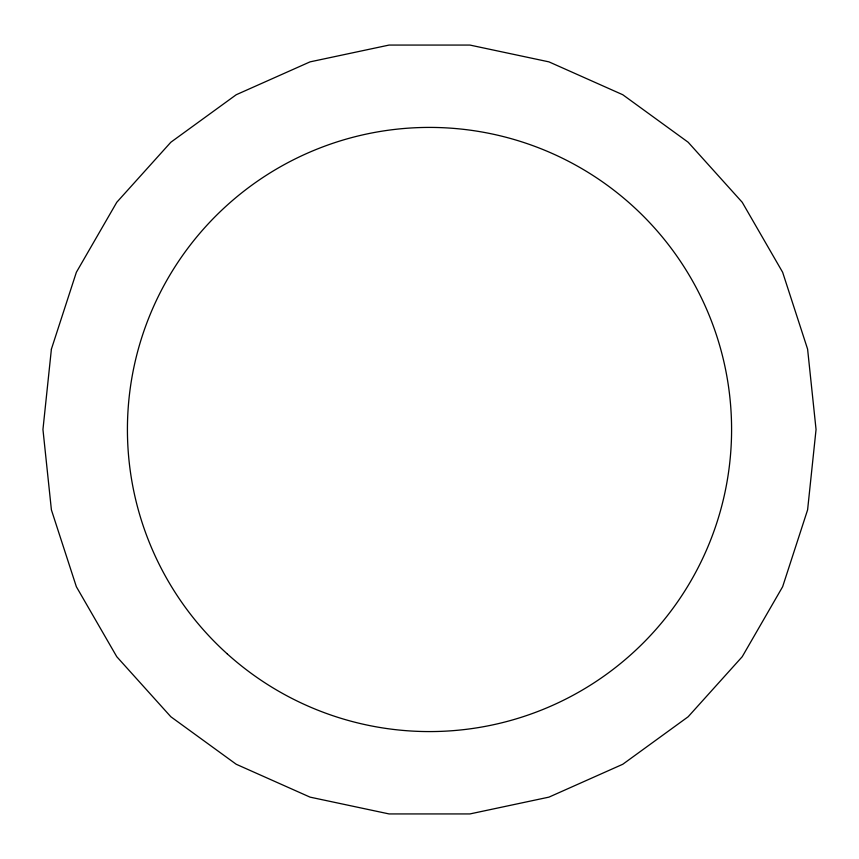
<?xml version="1.0" encoding="UTF-8"?>
<svg xmlns="http://www.w3.org/2000/svg" width="859" height="859" viewBox="0 0 859 859"><rect width="100%" height="100%" fill="white"/><g stroke="black" fill="none" stroke-linecap="round" stroke-linejoin="round"><path stroke-width="1.29" d="M51.4 349.13L42.95 429.5L51.4 509.87L76.365 586.729L116.77 656.706L170.844 716.76L236.225 764.263L310.045 797.131L389.095 813.935L469.905 813.935L548.955 797.131L622.775 764.263L688.156 716.76L742.23 656.706L782.635 586.729L807.6 509.87L816.05 429.5L807.6 349.13L782.635 272.271L742.23 202.294L688.156 142.24L622.775 94.737L548.955 61.869L469.905 45.065L389.095 45.065L310.045 61.869L236.225 94.737L170.844 142.24L116.77 202.294L76.365 272.271L51.4 349.13M227.367 653.989A302.089 302.089 0 0 0 724.985 492.304A302.089 302.089 0 0 0 336.148 142.197A302.089 302.089 0 0 0 227.367 653.989"/></g></svg>
